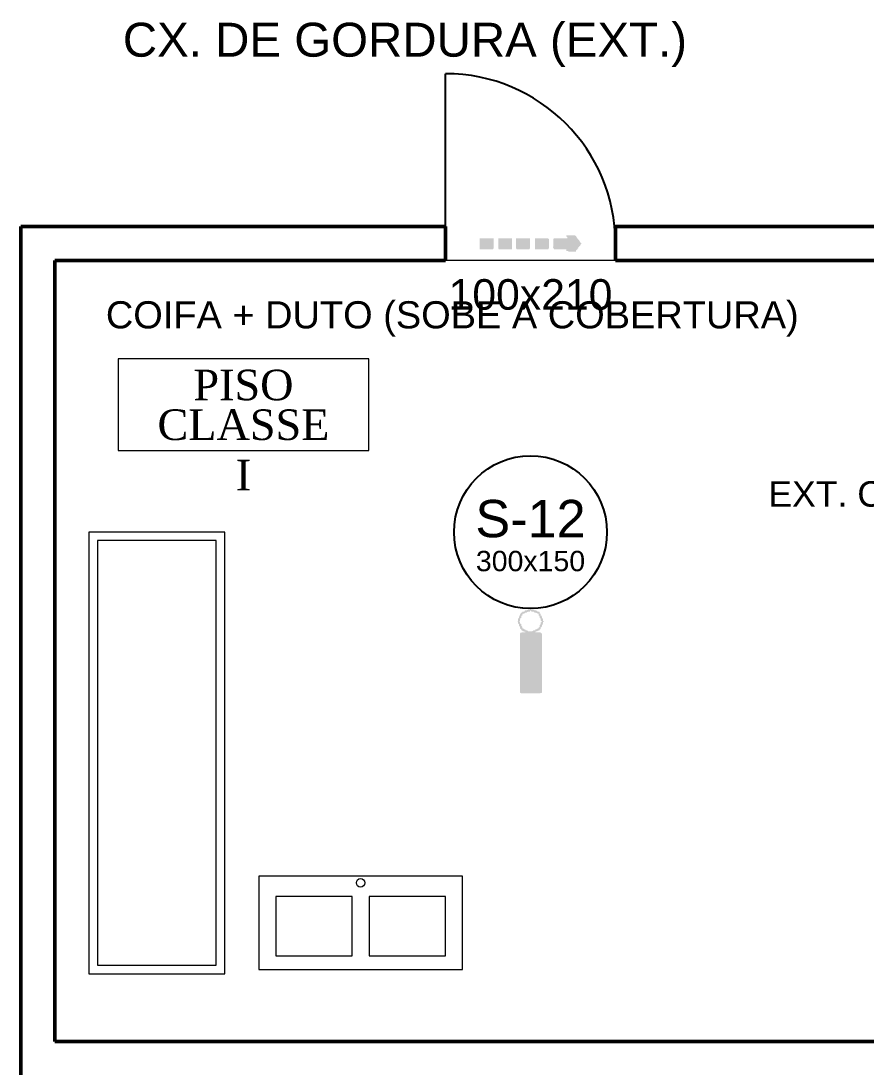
# Model space of a CAD drawing. Header units: metres. Extents: x -2 to 241, y -44 to 80.
# Drawn here: x 0 to 4.98, y 11.05 to 17.21 of the extents above; entities that cross this region are included whole.
import ezdxf
from ezdxf.enums import TextEntityAlignment as Align

# ---------------------------------------------------------------- set-up
doc = ezdxf.new("R2010")
doc.units = ezdxf.units.M
doc.header["$LTSCALE"] = 0.1
for name, color, linetype, lineweight in [('AMBIENTES', 8, 'Continuous', 13), ('ILUMINACAO', 5, 'Continuous', 25), ('MOBILIARIO', 7, 'Continuous', 13), ('PAREDE', 7, 'Continuous', 50), ('PORTAS', 7, 'Continuous', 25), ('ROTAS', 3, 'Continuous', 35), ('ROTULO_CLASSE', 7, 'Continuous', 13), ('ROTULOS', 7, 'Continuous', 13), ('SINALIZACAO', 3, 'Continuous', 25), ('TEXTOS', 7, 'Continuous', 13)]:
    doc.layers.add(name, color=color, linetype=linetype, lineweight=lineweight)
doc.styles.add('COSCIP-AMBIENTE', font='times.ttf')
doc.styles.add('COSCIP-TEXTO', font='arial.ttf')

# ---------------------------------------------------------------- blocks, each defined once
blk = doc.blocks.new('ROTA_DE_FUGA_FINAL')
h = blk.add_hatch(color=256)
h.dxf.hatch_style = 1
h.paths.add_polyline_path([(0.3528, 0.0804), (0.4379, 0.0807), (0.4388, 0.0738), (0.4458, 0.0729), (0.4463, 0.066), (0.4538, 0.0655), (0.4551, 0.0515), (0.4612, 0.0505), (0.4621, 0.0431), (0.4686, 0.0427), (0.4695, 0.0353), (0.477, 0.0348), (0.4783, 0.0208), (0.4844, 0.0199), (0.4853, 0.0125), (0.4928, 0.012), (0.4937, 0.0045), (0.5, 0.0032), (0.4996, -0.0033), (0.4938, -0.0043), (0.4928, -0.0174), (0.4919, -0.0182), (0.4853, -0.0186), (0.4844, -0.026), (0.4779, -0.0264), (0.477, -0.0347), (0.4705, -0.0349), (0.4695, -0.0358), (0.4686, -0.048), (0.4677, -0.0489), (0.4621, -0.0493), (0.4612, -0.0576), (0.4547, -0.058), (0.4537, -0.0654), (0.4472, -0.0656), (0.4463, -0.0665), (0.4454, -0.0787), (0.4445, -0.0796), (0.4361, -0.0807), (0.3775, -0.0798), (0.37, -0.0789), (0.3693, -0.074), (0.3682, -0.0733), (0.3542, -0.0729), (0.3527, -0.0721), (0.353, -0.0591), (0.3514, -0.0576), (0.2293, -0.0573), (0.2287, -0.0494), (0.2231, -0.0489), (0.2224, -0.048), (0.2223, -0.0405), (0.2224, 0.0413), (0.2231, 0.0428), (0.2278, 0.0428), (0.2286, 0.0497), (0.2306, 0.0504), (0.3612, 0.0506), (0.3623, 0.0515), (0.3623, 0.0562), (0.3609, 0.059), (0.3607, 0.0651), (0.3527, 0.0664)])
h.paths.add_polyline_path([(-0.1435, 0.0497), (-0.1339, 0.0504), (-0.0038, 0.05), (-0.0038, -0.0498), (-0.0106, -0.0508), (-0.0106, -0.0563), (-0.0131, -0.0576), (-0.1356, -0.0573), (-0.1364, -0.0508), (-0.1423, -0.0505), (-0.1437, -0.0489)])
h.paths.add_polyline_path([(-0.4998, 0.0497), (-0.491, 0.0504), (-0.3608, 0.0498), (-0.3608, -0.0495), (-0.3673, -0.0503), (-0.3675, -0.0563), (-0.3692, -0.0576), (-0.4984, -0.0571), (-0.5, -0.048)])
h.paths.add_polyline_path([(0.0431, 0.0497), (0.053, 0.0504), (0.1729, 0.0504), (0.1751, 0.0497), (0.1757, 0.0441), (0.1813, 0.0439), (0.1823, 0.0422), (0.182, -0.0489), (0.1748, -0.0495), (0.1744, -0.0563), (0.1729, -0.0576), (0.0437, -0.0573), (0.0429, -0.048)])
h.paths.add_polyline_path([(-0.3141, 0.0497), (-0.3041, 0.0504), (-0.1832, 0.0504), (-0.1815, 0.0497), (-0.1806, 0.0413), (-0.1806, -0.048), (-0.1818, -0.0508), (-0.182, -0.0573), (-0.3134, -0.0574), (-0.3143, -0.048)])
blk = doc.blocks.new('PONTO_ILUMINACAO_EMERGENCIA')
h = blk.add_hatch(color=256)
h.dxf.hatch_style = 1
h.paths.add_polyline_path([(-0.0047, 0.5), (0.005, 0.5), (0.0072, 0.4942), (0.0188, 0.4904), (0.0421, 0.4884), (0.0459, 0.4797), (0.077, 0.4757), (0.082, 0.4651), (0.1053, 0.4622), (0.1097, 0.4419), (0.1184, 0.439), (0.1206, 0.4179), (0.1322, 0.4157), (0.1344, 0.3924), (0.1414, 0.3866), (0.1452, 0.3779), (0.1484, 0.3547), (0.1556, 0.3518), (0.1555, 0.3425), (0.1487, 0.3401), (0.1431, 0.3111), (0.1346, 0.3052), (0.1326, 0.282), (0.121, 0.2791), (0.1187, 0.2587), (0.1089, 0.2558), (0.1078, 0.2442), (0.0857, 0.239), (0.0799, 0.2315), (0.0595, 0.2297), (0.0579, 0.2268), (0.0584, 0.221), (0.0624, 0.2194), (0.1177, 0.2184), (0.1206, 0.212), (0.1322, 0.2087), (0.1335, 0.2035), (0.1336, -0.4883), (0.1322, -0.4929), (0.1206, -0.4939), (0.1067, -0.4999), (-0.1032, -0.5), (-0.1043, -0.497), (-0.1178, -0.4952), (-0.1228, -0.4912), (-0.1228, 0.2064), (-0.118, 0.218), (-0.0713, 0.2192), (-0.0621, 0.221), (-0.0601, 0.2268), (-0.0916, 0.2329), (-0.0961, 0.2413), (-0.1076, 0.2442), (-0.1083, 0.2558), (-0.1207, 0.2614), (-0.1253, 0.2878), (-0.1335, 0.2936), (-0.1358, 0.3169), (-0.1445, 0.3198), (-0.1468, 0.3416), (-0.1498, 0.3457), (-0.1556, 0.3459), (-0.1556, 0.3488), (-0.1498, 0.3495), (-0.1476, 0.3547), (-0.1454, 0.3779), (-0.1421, 0.3866), (-0.1346, 0.3924), (-0.1329, 0.4157), (-0.1236, 0.4201), (-0.1207, 0.4412), (-0.112, 0.4429), (-0.109, 0.4506), (-0.0988, 0.4564), (-0.0945, 0.4634), (-0.0713, 0.4655), (-0.0684, 0.4771), (-0.0451, 0.479), (-0.0364, 0.4826), (-0.0306, 0.4897), (-0.0073, 0.4925)])
h.paths.add_polyline_path([(-0.0044, 0.4758), (-0.0073, 0.465), (-0.0322, 0.4622), (-0.0396, 0.4593), (-0.0451, 0.4522), (-0.0684, 0.4496), (-0.0713, 0.4416), (-0.093, 0.439), (-0.0971, 0.4186), (-0.1062, 0.4157), (-0.1091, 0.3906), (-0.1178, 0.3896), (-0.1191, 0.3866), (-0.125, 0.3547), (-0.1294, 0.353), (-0.1305, 0.3459), (-0.1226, 0.3401), (-0.1207, 0.3194), (-0.109, 0.3169), (-0.1067, 0.2936), (-0.0981, 0.2878), (-0.0945, 0.2686), (-0.0858, 0.2668), (-0.08, 0.2579), (-0.0623, 0.2558), (-0.0579, 0.2442), (-0.0335, 0.2416), (-0.0306, 0.2325), (0.0014, 0.2301), (0.0276, 0.2355), (0.0334, 0.2424), (0.056, 0.2442), (0.0585, 0.2558), (0.0799, 0.2583), (0.0857, 0.2664), (0.0944, 0.2682), (0.0974, 0.2791), (0.106, 0.2817), (0.108, 0.3052), (0.1149, 0.3082), (0.1218, 0.3372), (0.1322, 0.343), (0.1324, 0.3488), (0.1293, 0.3539), (0.1206, 0.3567), (0.1184, 0.3779), (0.1148, 0.3876), (0.1076, 0.3924), (0.105, 0.4157), (0.0967, 0.4186), (0.0944, 0.4391), (0.0828, 0.4404), (0.077, 0.4487), (0.0453, 0.4535), (0.0421, 0.4615), (0.0188, 0.4634), (0.0078, 0.468), (0.0043, 0.4762)], flags=16)
blk = doc.blocks.new('MOB_BALCAO_260X80')
for points in [[(-1.3, -0.4), (1.3, -0.4), (1.3, 0.4), (-1.3, 0.4)], [(-1.25, -0.35), (1.25, -0.35), (1.25, 0.35), (-1.25, 0.35)]]:
    blk.add_lwpolyline(points, close=True)
blk = doc.blocks.new('MOB_PIA_120X55')
for points in [[(-0.6, -0.275), (0.6, -0.275), (0.6, 0.275), (-0.6, 0.275)], [(-0.5, -0.195), (-0.05, -0.195), (-0.05, 0.155), (-0.5, 0.155)], [(0.05, -0.195), (0.5, -0.195), (0.5, 0.155), (0.05, 0.155)]]:
    blk.add_lwpolyline(points, close=True)
blk.add_circle((0, 0.235), 0.025)
blk = doc.blocks.new('PLACA_CHAMADA_S-12')
at = {"color": 3, "lineweight": 25}
blk.add_circle((0, 0), 0.45, dxfattribs=at)
at = {"color": 3, "style": 'COSCIP-TEXTO'}
for tag, height, p in [('CODIGO', 0.22, (0, 0.08)), ('DIMENSAO', 0.12, (0, -0.17))]:
    blk.add_attdef(tag, text='', height=height, dxfattribs=at).set_placement(p, align=Align.MIDDLE_CENTER)

msp = doc.modelspace()

# ---------------------------------------------------------------- linework, layer by layer
at = {"layer": 'AMBIENTES'}
msp.add_lwpolyline([(12.6, 11.2), (12.6, 15.8), (0.2, 15.8), (0.2, 11.2)], close=True, dxfattribs=at)
at = {"layer": 'PAREDE'}
for p, q in [((0, 15.52), (0, 16)), ((0, 16), (0.5, 16)), ((0.5, 16), (1, 16)), ((1, 16), (1.5, 16)), ((1.5, 16), (2, 16)), ((2, 16), (2.5, 16)), ((2.5, 16), (2.5, 15.8)), ((3.5, 15.8), (3.5, 16)), ((3.5, 16), (3.9789, 16)), ((3.9789, 16), (4.4579, 16)), ((4.4579, 16), (4.9368, 16)), ((4.9368, 16), (5.4158, 16)), ((0.66, 15.8), (0.2, 15.8)), ((0.2, 15.8), (0.2, 15.34)), ((1.12, 15.8), (0.66, 15.8)), ((1.58, 15.8), (1.12, 15.8)), ((2.04, 15.8), (1.58, 15.8)), ((2.5, 15.8), (2.04, 15.8)), ((3.9789, 15.8), (3.5, 15.8)), ((4.4579, 15.8), (3.9789, 15.8)), ((4.9368, 15.8), (4.4579, 15.8)), ((5.4158, 15.8), (4.9368, 15.8)), ((0, 15.04), (0, 15.52)), ((0.2, 15.34), (0.2, 14.88)), ((0, 14.56), (0, 15.04)), ((0.2, 14.88), (0.2, 14.42)), ((0, 14.08), (0, 14.56)), ((0.2, 14.42), (0.2, 13.96)), ((0, 13.6), (0, 14.08)), ((0.2, 13.96), (0.2, 13.5)), ((0, 13.12), (0, 13.6)), ((0.2, 13.5), (0.2, 13.04)), ((0, 12.64), (0, 13.12)), ((0.2, 13.04), (0.2, 12.58)), ((0, 12.16), (0, 12.64)), ((0.2, 12.58), (0.2, 12.12)), ((0, 11.68), (0, 12.16)), ((0.2, 12.12), (0.2, 11.66)), ((0, 11.2), (0, 11.68)), ((0.2, 11.66), (0.2, 11.2)), ((0, 11), (0, 11.2)), ((0.2, 11.2), (0.6636, 11.2)), ((0.6636, 11.2), (1.1273, 11.2)), ((1.1273, 11.2), (1.5909, 11.2)), ((1.5909, 11.2), (2.0545, 11.2)), ((2.0545, 11.2), (2.5182, 11.2)), ((2.5182, 11.2), (2.9818, 11.2)), ((2.9818, 11.2), (3.4455, 11.2)), ((3.4455, 11.2), (3.9091, 11.2)), ((3.9091, 11.2), (4.3727, 11.2)), ((4.3727, 11.2), (4.8364, 11.2)), ((4.8364, 11.2), (5.3, 11.2))]:
    msp.add_line(p, q, dxfattribs=at)
at = {"layer": 'PORTAS'}
msp.add_line((2.5, 15.9), (2.5, 16.9), dxfattribs=at)
msp.add_arc((2.5, 15.9), 1, 0, 90, dxfattribs=at)
at = {"layer": 'ROTULO_CLASSE'}
msp.add_lwpolyline([(0.572, 14.68), (2.048, 14.68), (2.048, 15.22), (0.572, 15.22)], close=True, dxfattribs=at)

# ---------------------------------------------------------------- block references
at = {"layer": 'ILUMINACAO', "xscale": 0.5, "yscale": 0.5, "zscale": 0.5}
msp.add_blockref('PONTO_ILUMINACAO_EMERGENCIA', (3, 13.5), dxfattribs=at)
at = {"layer": 'MOBILIARIO', "rotation": 90}
msp.add_blockref('MOB_BALCAO_260X80', (0.8, 12.9), dxfattribs=at)
at = {"layer": 'MOBILIARIO'}
msp.add_blockref('MOB_PIA_120X55', (2, 11.9), dxfattribs=at)
at = {"layer": 'ROTAS', "xscale": 0.6, "yscale": 0.6, "zscale": 0.6}
msp.add_blockref('ROTA_DE_FUGA_FINAL', (3, 15.9), dxfattribs=at)
at = {"layer": 'SINALIZACAO'}
msp.add_blockref('PLACA_CHAMADA_S-12', (3, 14.2), dxfattribs=at).add_auto_attribs({'CODIGO': 'S-12', 'DIMENSAO': '300x150'})

# ---------------------------------------------------------------- texts
at = {"layer": 'ROTULO_CLASSE', "style": 'COSCIP-AMBIENTE'}
for s, p in [('PISO', (1.31, 15.067)), ('CLASSE', (1.31, 14.833)), ('I', (1.31, 14.536))]:
    msp.add_text(s, height=0.18, dxfattribs=at).set_placement(p, align=Align.MIDDLE_CENTER)
at = {"layer": 'ROTULOS', "style": 'COSCIP-TEXTO'}
msp.add_text('100x210', height=0.18, dxfattribs=at).set_placement((3, 15.6), align=Align.MIDDLE_CENTER)
at = {"layer": 'TEXTOS', "style": 'COSCIP-TEXTO'}
for s, height, p in [('CX. DE GORDURA (EXT.)', 0.2, (0.6, 17)), ('COIFA + DUTO (SOBE A COBERTURA)', 0.16, (0.5, 15.4)), ('EXT. CLASSE K', 0.15, (4.4, 14.35))]:
    msp.add_text(s, height=height, dxfattribs=at).set_placement(p)

doc.saveas('drawing.dxf')
